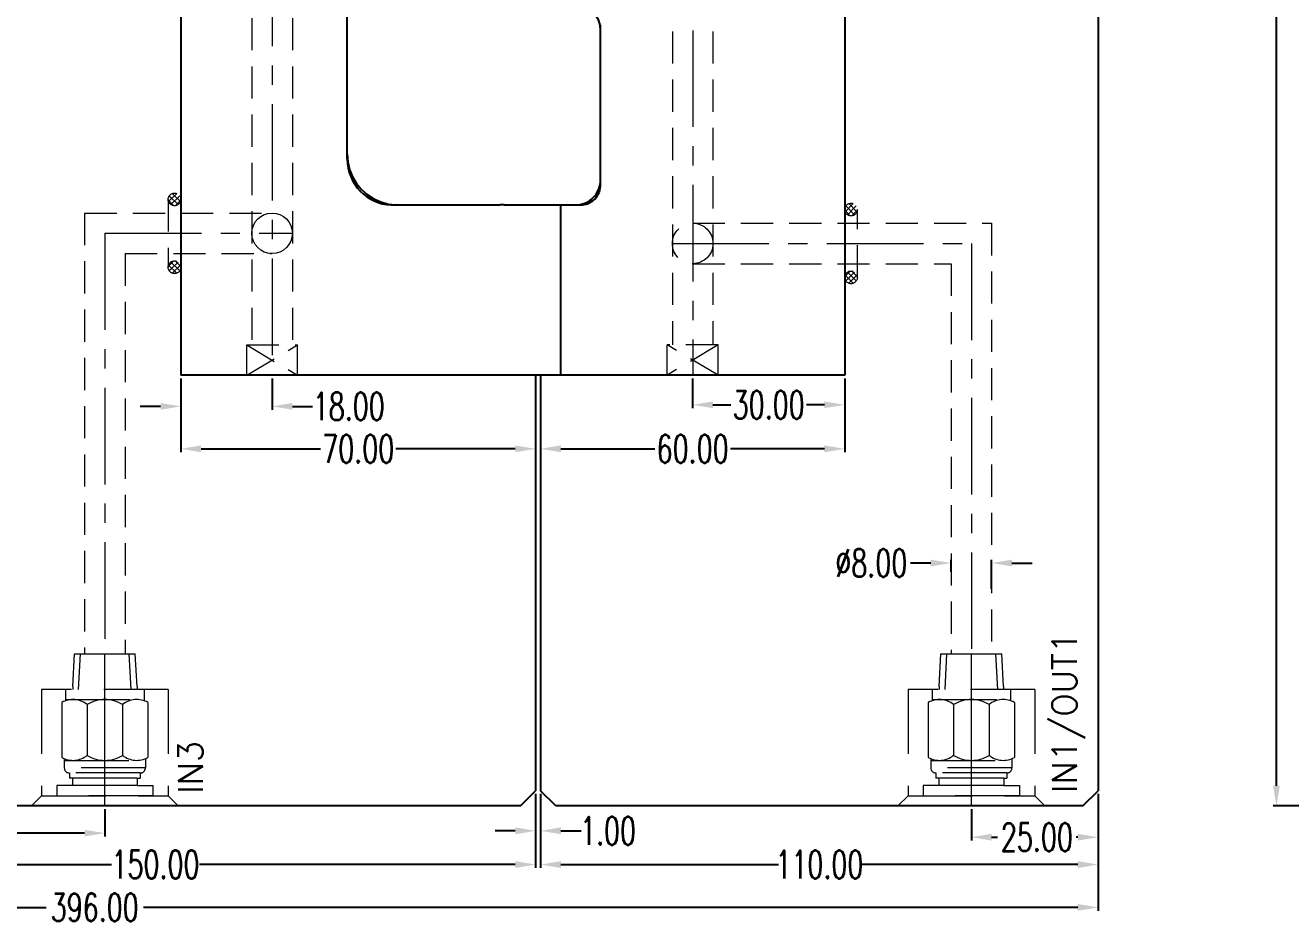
# Model space of a CAD drawing. Header units: inches. Extents: x 179987 to 181505, y -56815 to -55741.
# Drawn here: x 180309 to 180558.7, y -56273.8 to -56096.2 of the extents above; entities that cross this region are included whole.
import ezdxf
from ezdxf.enums import TextEntityAlignment as Align

# ---------------------------------------------------------------- set-up
doc = ezdxf.new("R2010")
doc.units = ezdxf.units.IN
doc.header["$LTSCALE"] = 2
doc.header["$MEASUREMENT"] = 0
doc.header["$PDMODE"] = 3
doc.header["$PDSIZE"] = 0.3125
doc.linetypes.add('CENTER', pattern=[50.8, 31.75, -6.35, 6.35, -6.35])
doc.linetypes.add('HIDDEN', pattern=[9.525, 6.35, -3.175])
doc.layers.get('0').update_dxf_attribs({"linetype": 'CONTINUOUS'})
doc.layers.get('Defpoints').update_dxf_attribs({"linetype": 'CONTINUOUS'})
for name, color, linetype in [('5', 5, 'CONTINUOUS'), ('CAV-COR', 1, 'CONTINUOUS'), ('COOL', 171, 'CONTINUOUS'), ('SILDE', 6, 'CONTINUOUS'), ('WT', 4, 'CONTINUOUS')]:
    doc.layers.add(name, color=color, linetype=linetype)
doc.layers.add('dim', color=3, linetype='CONTINUOUS', lineweight=15)
doc.layers.add('WR', color=122, linetype='HIDDEN', lineweight=18)
doc.styles.get("Standard").update_dxf_attribs({"font": 'txt.shx', "width": 0.67})
doc.dimstyles.new('2.00', dxfattribs={"dimtxt": 5.5, "dimasz": 4, "dimexe": 0.666, "dimexo": 0.626, "dimgap": 1, "dimtad": 0, "dimzin": 0, "dimdsep": 46, "dimtxsty": 'Standard', "dimcen": 0.09, "dimclrd": 3, "dimclre": 3, "dimclrt": 7, "dimazin": 0, "dimtfac": 1, "dimtofl": 0, "dimtmove": 0, "dimatfit": 0, "dimfxl": 0, "dimtolj": 1, "dimtzin": 0, "dimarcsym": 0})

# ---------------------------------------------------------------- blocks, each defined once
blk = doc.blocks.new('*D40249')
at = {"layer": 'Defpoints', "color": 0}
for p in [(180409.65, -56247.2), (180410.65, -56247.2), (180410.65, -56255.1)]:
    blk.add_point(p, dxfattribs=at)
at = {"layer": 'dim', "color": 3, "linetype": 'ByBlock', "lineweight": -2}
for p, q in [((180409.65, -56247.83), (180409.65, -56255.77)), ((180410.65, -56247.83), (180410.65, -56255.77)), ((180405.65, -56255.1), (180401.65, -56255.1)), ((180414.65, -56255.1), (180418.65, -56255.1))]:
    blk.add_line(p, q, dxfattribs=at)
at = {"layer": 'dim', "color": 3, "linetype": 'ByBlock'}
for points in [[(180405.65, -56255.77), (180405.65, -56254.43), (180409.65, -56255.1)], [(180414.65, -56254.43), (180414.65, -56255.77), (180410.65, -56255.1)]]:
    blk.add_solid(points, dxfattribs=at)
at = {"layer": 'dim', "color": 7, "linetype": 'ByBlock', "insert": (180423.95, -56255.1), "char_height": 5.5, "attachment_point": 5}
blk.add_mtext('\\A1;1.00', dxfattribs=at)
blk = doc.blocks.new('*D40250')
at = {"layer": 'Defpoints', "color": 0}
for p in [(180410.65, -56247.2), (180520.65, -56247.2), (180520.65, -56261.76)]:
    blk.add_point(p, dxfattribs=at)
at = {"layer": 'dim', "color": 3, "linetype": 'ByBlock', "lineweight": -2}
for p, q in [((180410.65, -56247.83), (180410.65, -56262.43)), ((180520.65, -56247.83), (180520.65, -56262.43)), ((180414.65, -56261.76), (180457.59, -56261.76)), ((180516.65, -56261.76), (180473.71, -56261.76))]:
    blk.add_line(p, q, dxfattribs=at)
at = {"layer": 'dim', "color": 3, "linetype": 'ByBlock'}
for points in [[(180414.65, -56261.09), (180414.65, -56262.43), (180410.65, -56261.76)], [(180516.65, -56262.43), (180516.65, -56261.09), (180520.65, -56261.76)]]:
    blk.add_solid(points, dxfattribs=at)
at = {"layer": 'dim', "color": 7, "linetype": 'ByBlock', "insert": (180465.65, -56261.76), "char_height": 5.5, "attachment_point": 5}
blk.add_mtext('\\A1;110.00', dxfattribs=at)
blk = doc.blocks.new('*D40251')
at = {"layer": 'Defpoints', "color": 0}
for p in [(180259.65, -56247.2), (180409.65, -56247.2), (180409.65, -56261.76)]:
    blk.add_point(p, dxfattribs=at)
at = {"layer": 'dim', "color": 3, "linetype": 'ByBlock', "lineweight": -2}
for p, q in [((180259.65, -56247.83), (180259.65, -56262.43)), ((180409.65, -56247.83), (180409.65, -56262.43)), ((180263.65, -56261.76), (180325.97, -56261.76)), ((180405.65, -56261.76), (180343.33, -56261.76))]:
    blk.add_line(p, q, dxfattribs=at)
at = {"layer": 'dim', "color": 3, "linetype": 'ByBlock'}
for points in [[(180263.65, -56261.09), (180263.65, -56262.43), (180259.65, -56261.76)], [(180405.65, -56262.43), (180405.65, -56261.09), (180409.65, -56261.76)]]:
    blk.add_solid(points, dxfattribs=at)
at = {"layer": 'dim', "color": 7, "linetype": 'ByBlock', "insert": (180334.65, -56261.76), "char_height": 5.5, "attachment_point": 5}
blk.add_mtext('\\A1;150.00', dxfattribs=at)
blk = doc.blocks.new('*D40254')
at = {"layer": 'Defpoints', "color": 0}
for p in [(180124.65, -56247.2), (180520.65, -56247.2), (180520.65, -56270.21)]:
    blk.add_point(p, dxfattribs=at)
at = {"layer": 'dim', "color": 3, "linetype": 'ByBlock', "lineweight": -2}
for p, q in [((180124.65, -56247.83), (180124.65, -56270.88)), ((180520.65, -56247.83), (180520.65, -56270.88)), ((180128.65, -56270.21), (180313.05, -56270.21)), ((180516.65, -56270.21), (180332.25, -56270.21))]:
    blk.add_line(p, q, dxfattribs=at)
at = {"layer": 'dim', "color": 3, "linetype": 'ByBlock'}
for points in [[(180128.65, -56269.55), (180128.65, -56270.88), (180124.65, -56270.21)], [(180516.65, -56270.88), (180516.65, -56269.55), (180520.65, -56270.21)]]:
    blk.add_solid(points, dxfattribs=at)
at = {"layer": 'dim', "color": 7, "linetype": 'ByBlock', "insert": (180322.65, -56270.21), "char_height": 5.5, "attachment_point": 5}
blk.add_mtext('\\A1;396.00', dxfattribs=at)
blk = doc.blocks.new('*D40255')
at = {"layer": 'Defpoints', "color": 0}
for p in [(180339.65, -56165.2), (180409.65, -56165.2), (180409.65, -56179.72)]:
    blk.add_point(p, dxfattribs=at)
at = {"layer": 'dim', "color": 3, "linetype": 'ByBlock', "lineweight": -2}
for p, q in [((180339.65, -56165.83), (180339.65, -56180.39)), ((180409.65, -56165.83), (180409.65, -56180.39)), ((180343.65, -56179.72), (180367.2, -56179.72)), ((180405.65, -56179.72), (180382.1, -56179.72))]:
    blk.add_line(p, q, dxfattribs=at)
at = {"layer": 'dim', "color": 3, "linetype": 'ByBlock'}
for points in [[(180343.65, -56179.05), (180343.65, -56180.39), (180339.65, -56179.72)], [(180405.65, -56180.39), (180405.65, -56179.05), (180409.65, -56179.72)]]:
    blk.add_solid(points, dxfattribs=at)
at = {"layer": 'dim', "color": 7, "linetype": 'ByBlock', "insert": (180374.65, -56179.72), "char_height": 5.5, "attachment_point": 5}
blk.add_mtext('\\A1;70.00', dxfattribs=at)
blk = doc.blocks.new('*D40256')
at = {"layer": 'Defpoints', "color": 0}
for p in [(180410.65, -56165.2), (180470.65, -56165.2), (180470.65, -56179.72)]:
    blk.add_point(p, dxfattribs=at)
at = {"layer": 'dim', "color": 3, "linetype": 'ByBlock', "lineweight": -2}
for p, q in [((180410.65, -56165.83), (180410.65, -56180.39)), ((180470.65, -56165.83), (180470.65, -56180.39)), ((180414.65, -56179.72), (180433.2, -56179.72)), ((180466.65, -56179.72), (180448.1, -56179.72))]:
    blk.add_line(p, q, dxfattribs=at)
at = {"layer": 'dim', "color": 3, "linetype": 'ByBlock'}
for points in [[(180414.65, -56179.05), (180414.65, -56180.39), (180410.65, -56179.72)], [(180466.65, -56180.39), (180466.65, -56179.05), (180470.65, -56179.72)]]:
    blk.add_solid(points, dxfattribs=at)
at = {"layer": 'dim', "color": 7, "linetype": 'ByBlock', "insert": (180440.65, -56179.72), "char_height": 5.5, "attachment_point": 5}
blk.add_mtext('\\A1;60.00', dxfattribs=at)
blk = doc.blocks.new('*D40285')
at = {"layer": 'Defpoints', "color": 0}
for p in [(180555.86, -55800.2), (180600.61, -55800.2), (180600.61, -56250.2)]:
    blk.add_point(p, dxfattribs=at)
at = {"layer": 'dim', "color": 3, "linetype": 'ByBlock', "lineweight": -2}
for p, q in [((180599.98, -55800.2), (180555.19, -55800.2)), ((180555.86, -55804.2), (180555.86, -56015.91)), ((180555.86, -56246.2), (180555.86, -56034.49)), ((180599.98, -56250.2), (180555.19, -56250.2))]:
    blk.add_line(p, q, dxfattribs=at)
at = {"layer": 'dim', "color": 3, "linetype": 'ByBlock'}
for points in [[(180556.52, -55804.2), (180555.19, -55804.2), (180555.86, -55800.2)], [(180555.19, -56246.2), (180556.52, -56246.2), (180555.86, -56250.2)]]:
    blk.add_solid(points, dxfattribs=at)
at = {"layer": 'dim', "color": 7, "linetype": 'ByBlock', "insert": (180555.86, -56025.2), "char_height": 5.5, "attachment_point": 5, "rotation": 90}
blk.add_mtext('\\A1;450.00', dxfattribs=at)
blk = doc.blocks.new('*X40206')
at = {"color": 0}
for p, q in [((-7.86, -0.44), (-6.25, 1.17)), ((-6.25, -1.17), (-7.86, 0.44)), ((-5.66, -0.71), (-7.4, 1.03)), ((-7.4, -1.03), (-5.66, 0.71)), ((-5.45, 0.15), (-6.54, 1.24)), ((5.45, 0.15), (6.54, 1.24)), ((5.66, -0.71), (7.4, 1.03)), ((7.4, -1.03), (5.66, 0.71)), ((7.86, -0.44), (6.25, 1.17)), ((6.25, -1.17), (7.86, 0.44)), ((-6.54, -1.24), (-5.45, -0.15)), ((6.54, -1.24), (5.45, -0.15))]:
    blk.add_line(p, q, dxfattribs=at)
blk = doc.blocks.new('*D40393')
at = {"layer": 'Defpoints', "color": 0}
for p in [(180440.65, -56165.2), (180470.65, -56165.2), (180440.65, -56171.04)]:
    blk.add_point(p, dxfattribs=at)
at = {"layer": 'dim', "color": 3, "linetype": 'ByBlock', "lineweight": -2}
for p, q in [((180440.65, -56165.83), (180440.65, -56171.7)), ((180470.65, -56165.83), (180470.65, -56171.7)), ((180444.65, -56171.04), (180448.2, -56171.04)), ((180466.65, -56171.04), (180463.1, -56171.04))]:
    blk.add_line(p, q, dxfattribs=at)
at = {"layer": 'dim', "color": 3, "linetype": 'ByBlock'}
for points in [[(180444.65, -56170.37), (180444.65, -56171.7), (180440.65, -56171.04)], [(180466.65, -56171.7), (180466.65, -56170.37), (180470.65, -56171.04)]]:
    blk.add_solid(points, dxfattribs=at)
at = {"layer": 'dim', "color": 7, "linetype": 'ByBlock', "insert": (180455.65, -56171.04), "char_height": 5.5, "attachment_point": 5}
blk.add_mtext('\\A1;30.00', dxfattribs=at)
blk = doc.blocks.new('*D40394')
at = {"layer": 'Defpoints', "color": 0}
for p in [(180520.65, -56247.2), (180495.65, -56250.2), (180495.65, -56256.36)]:
    blk.add_point(p, dxfattribs=at)
at = {"layer": 'dim', "color": 3, "linetype": 'ByBlock', "lineweight": -2}
for p, q in [((180520.65, -56247.83), (180520.65, -56257.03)), ((180495.65, -56250.83), (180495.65, -56257.03)), ((180499.65, -56256.36), (180500.83, -56256.36)), ((180516.65, -56256.36), (180516.34, -56256.36))]:
    blk.add_line(p, q, dxfattribs=at)
at = {"layer": 'dim', "color": 3, "linetype": 'ByBlock'}
for points in [[(180499.65, -56255.69), (180499.65, -56257.03), (180495.65, -56256.36)], [(180516.65, -56257.03), (180516.65, -56255.69), (180520.65, -56256.36)]]:
    blk.add_solid(points, dxfattribs=at)
at = {"layer": 'dim', "color": 7, "linetype": 'ByBlock', "insert": (180508.58, -56256.36), "char_height": 5.5, "attachment_point": 5}
blk.add_mtext('\\A1;25.00', dxfattribs=at)
blk = doc.blocks.new('*D40395')
at = {"layer": 'Defpoints', "color": 0}
for p in [(180491.65, -56202.26), (180491.65, -56204.62), (180499.65, -56208)]:
    blk.add_point(p, dxfattribs=at)
at = {"layer": 'dim', "color": 3, "linetype": 'ByBlock', "lineweight": -2}
for p, q in [((180487.65, -56202.26), (180483.65, -56202.26)), ((180491.65, -56204), (180491.65, -56201.6)), ((180499.65, -56207.37), (180499.65, -56201.6)), ((180503.65, -56202.26), (180507.65, -56202.26))]:
    blk.add_line(p, q, dxfattribs=at)
at = {"layer": 'dim', "color": 3, "linetype": 'ByBlock'}
for points in [[(180487.65, -56202.93), (180487.65, -56201.6), (180491.65, -56202.26)], [(180503.65, -56201.6), (180503.65, -56202.93), (180499.65, -56202.26)]]:
    blk.add_solid(points, dxfattribs=at)
at = {"layer": 'dim', "color": 7, "linetype": 'ByBlock', "insert": (180475.9, -56202.26), "char_height": 5.5, "attachment_point": 5}
blk.add_mtext('%%c8.00', dxfattribs=at)
blk = doc.blocks.new('*D40424')
at = {"layer": 'Defpoints', "color": 0}
for p in [(180259.65, -56247.2), (180324.65, -56250.2), (180259.65, -56255.56)]:
    blk.add_point(p, dxfattribs=at)
at = {"layer": 'dim', "color": 3, "linetype": 'ByBlock', "lineweight": -2}
for p, q in [((180259.65, -56247.83), (180259.65, -56256.23)), ((180324.65, -56250.83), (180324.65, -56256.23)), ((180263.65, -56255.56), (180284.4, -56255.56)), ((180320.65, -56255.56), (180299.91, -56255.56))]:
    blk.add_line(p, q, dxfattribs=at)
at = {"layer": 'dim', "color": 3, "linetype": 'ByBlock'}
for points in [[(180263.65, -56254.9), (180263.65, -56256.23), (180259.65, -56255.56)], [(180320.65, -56256.23), (180320.65, -56254.9), (180324.65, -56255.56)]]:
    blk.add_solid(points, dxfattribs=at)
at = {"layer": 'dim', "color": 7, "linetype": 'ByBlock', "insert": (180292.15, -56255.56), "char_height": 5.5, "attachment_point": 5}
blk.add_mtext('\\A1;65.00', dxfattribs=at)
blk = doc.blocks.new('*D40425')
at = {"layer": 'Defpoints', "color": 0}
for p in [(180339.65, -56165.2), (180357.65, -56165.2), (180357.65, -56171.34)]:
    blk.add_point(p, dxfattribs=at)
at = {"layer": 'dim', "color": 3, "linetype": 'ByBlock', "lineweight": -2}
for p, q in [((180339.65, -56165.83), (180339.65, -56172.01)), ((180357.65, -56165.83), (180357.65, -56172.01)), ((180335.65, -56171.34), (180331.65, -56171.34)), ((180361.65, -56171.34), (180365.65, -56171.34))]:
    blk.add_line(p, q, dxfattribs=at)
at = {"layer": 'dim', "color": 3, "linetype": 'ByBlock'}
for points in [[(180335.65, -56172.01), (180335.65, -56170.68), (180339.65, -56171.34)], [(180361.65, -56170.68), (180361.65, -56172.01), (180357.65, -56171.34)]]:
    blk.add_solid(points, dxfattribs=at)
at = {"layer": 'dim', "color": 7, "linetype": 'ByBlock', "insert": (180372.79, -56171.34), "char_height": 5.5, "attachment_point": 5}
blk.add_mtext('\\A1;18.00', dxfattribs=at)
blk = doc.blocks.new('20150129.111502')
at = {"layer": '5', "color": 122, "linetype": 'HIDDEN', "lineweight": 0}
for p, q in [((0, 14.5), (0, -14.5)), ((2, 12.5), (0, 14.5)), ((2, 12.5), (2, -12.5)), ((23, 12.5), (2, 12.5)), ((23, -12.5), (23, 12.5)), ((2, -9.5), (2, 9.5)), ((4.01, 9.5), (2, 9.5)), ((4.01, 6.4), (4.01, 9.5)), ((7.51, -8), (7.51, 8)), ((9.33, 8), (7.51, 8)), ((9, 8), (9, -8)), ((20.43, 8.5), (9.57, 8.5)), ((23, 7.75), (20.77, 7.75)), ((21, 7.75), (21, -7.75)), ((4.01, -6.4), (4.01, 6.4)), ((5.51, 6.4), (4.01, 6.4)), ((5.51, 6.4), (5.51, 7)), ((6.51, 7), (5.51, 7)), ((5.51, 6.4), (5.51, 7)), ((5.51, -6.4), (5.51, 6.4)), ((6.51, -7), (6.51, 7)), ((23.56, 6.35), (23, 6.35)), ((23, 5.19), (30, 4.82)), ((23.56, 6.35), (30, 6.01)), ((30, 6.01), (30, -6.01)), ((20.01, 3.5), (9.99, 3.5)), ((20.01, -3.5), (9.99, -3.5)), ((23, -5.19), (30, -4.82)), ((5.51, -6.4), (4.01, -6.4)), ((4.01, -6.4), (4.01, -9.5)), ((5.51, -6.4), (5.51, -7)), ((5.51, -6.4), (5.51, -7)), ((6.51, -7), (5.51, -7)), ((23.56, -6.35), (23, -6.35)), ((23.56, -6.35), (30, -6.01)), ((4.01, -9.5), (2, -9.5)), ((9.33, -8), (7.51, -8)), ((20.43, -8.5), (9.57, -8.5)), ((23, -7.75), (20.77, -7.75)), ((2, -12.5), (0, -14.5)), ((23, -12.5), (2, -12.5))]:
    blk.add_line(p, q, dxfattribs=at)
at = {"layer": '5', "color": 122, "linetype": 'CENTER', "lineweight": 0, "ltscale": 0.5}
blk.add_line((0, 0), (30, 0), dxfattribs=at)
at = {"layer": '5', "color": 122, "linetype": 'HIDDEN', "lineweight": 0}
for centre, radius, start, end in [((7.51, 7), 1, 90, 180), ((13.47, 6.32), 4.47, 150.752, 219.0183), ((16.53, 6.32), 4.47, 320.9817, 29.248), ((15.66, 0), 6.66, 148.3016, 211.6984), ((14.34, 0), 6.66, 328.3016, 31.6984), ((13.47, -6.32), 4.47, 140.9817, 209.248), ((16.53, -6.32), 4.47, 330.752, 39.0183), ((7.51, -7), 1, 180, 270)]:
    blk.add_arc(centre, radius, start, end, dxfattribs=at)

msp = doc.modelspace()

# ---------------------------------------------------------------- linework, layer by layer
at = {"linetype": 'Continuous'}
for p, q in [((180520.652, -56050.2), (180520.652, -56247.2)), ((180409.652, -56165.2), (180409.652, -56247.2)), ((180410.652, -56165.2), (180410.652, -56247.2)), ((180406.652, -56250.2), (180409.652, -56247.2)), ((180413.652, -56250.2), (180410.652, -56247.2)), ((180517.652, -56250.2), (180520.652, -56247.2)), ((180406.652, -56250.2), (180262.652, -56250.2)), ((180517.652, -56250.2), (180413.652, -56250.2))]:
    msp.add_line(p, q, dxfattribs=at)
at = {"layer": 'CAV-COR'}
for p, q in [((180339.652, -55885.2), (180339.652, -56165.2)), ((180470.652, -55885.2), (180470.652, -56165.2)), ((180470.652, -56165.2), (180339.652, -56165.2))]:
    msp.add_line(p, q, dxfattribs=at)
at = {"layer": 'CAV-COR', "linetype": 'ByBlock'}
msp.add_line((180414.656, -56165.2), (180414.656, -56131.609), dxfattribs=at)
at = {"layer": 'SILDE', "linetype": 'ByBlock'}
for p, q in [((180372.489, -56122.575), (180372.489, -56087.359)), ((180422.489, -56127.594), (180422.489, -56096.151)), ((180380.561, -56131.421), (180382.072, -56131.6)), ((180381.165, -56131.603), (180402.659, -56131.604)), ((180382.28, -56131.615), (180382.072, -56131.6)), ((180382.489, -56131.625), (180382.28, -56131.615)), ((180402.261, -56131.603), (180402.261, -56131.625)), ((180403.469, -56131.609), (180402.66, -56131.604)), ((180403.469, -56131.609), (180418.489, -56131.609))]:
    msp.add_line(p, q, dxfattribs=at)
for points in [[(180372.489, -56121.571), (180372.606, -56123.104), (180372.955, -56124.6), (180373.527, -56126.025), (180374.309, -56127.345), (180375.281, -56128.529), (180376.421, -56129.549), (180377.701, -56130.384), (180379.092, -56131.012), (180380.561, -56131.421)], [(180382.072, -56131.6), (180382.14, -56131.603), (180382.208, -56131.603)], [(180382.489, -56131.625), (180382.348, -56131.616), (180382.208, -56131.603)]]:
    msp.add_lwpolyline(points, dxfattribs=at)
for centre, major_axis, ratio, start_param, end_param in [((180417.489, -56097.102), (0, -5.007), 0.9986258, 7.8539816, 9.3724899), ((180381.489, -56122.575), (0, 9.034), 0.9961947, 1.5707963, 3.1055358), ((180417.489, -56126.59), (0, 5.019), 0.9961947, -3.1415927, -1.5707963), ((180418.489, -56127.594), (0, 4.015), 0.9961947, -3.1415927, -1.5707963)]:
    msp.add_ellipse(centre, major_axis=major_axis, ratio=ratio, start_param=start_param, end_param=end_param, dxfattribs=at)
at = {"layer": 'WR', "linetype": 'CENTER', "ltscale": 0.3}
for p, q in [((180440.652, -56036.2), (180440.652, -56165.2)), ((180357.652, -56081.2), (180357.652, -56165.2)), ((180324.652, -56137.2), (180324.652, -56220.2)), ((180324.652, -56137.2), (180361.652, -56137.2)), ((180436.652, -56139.2), (180495.652, -56139.2)), ((180495.652, -56139.2), (180495.652, -56220.2))]:
    msp.add_line(p, q, dxfattribs=at)
at = {"layer": 'WR', "linetype": 'HIDDEN', "ltscale": 0.5}
for p, q in [((180436.652, -56040.2), (180436.652, -56159.2)), ((180444.652, -56040.2), (180444.652, -56159.2)), ((180353.652, -56085.2), (180353.652, -56159.2)), ((180361.652, -56085.2), (180361.652, -56159.2)), ((180337.152, -56130.51), (180337.152, -56143.89)), ((180339.652, -56130.51), (180339.652, -56143.89)), ((180470.652, -56145.89), (180470.652, -56132.51)), ((180473.152, -56145.89), (180473.152, -56132.51)), ((180320.652, -56133.2), (180320.652, -56220.2)), ((180320.652, -56133.2), (180357.652, -56133.2)), ((180440.652, -56135.2), (180499.652, -56135.2)), ((180499.652, -56135.2), (180499.652, -56220.2)), ((180328.652, -56141.2), (180328.652, -56220.2)), ((180328.652, -56141.2), (180357.652, -56141.2)), ((180440.652, -56143.2), (180491.652, -56143.2)), ((180491.652, -56143.2), (180491.652, -56220.2)), ((180352.652, -56159.2), (180362.652, -56159.2)), ((180352.652, -56159.2), (180362.652, -56165.2)), ((180352.652, -56165.2), (180362.652, -56159.2)), ((180352.652, -56165.2), (180352.652, -56159.2)), ((180362.652, -56165.2), (180362.652, -56159.2)), ((180445.652, -56159.2), (180435.652, -56159.2)), ((180445.652, -56159.2), (180435.652, -56165.2)), ((180445.652, -56165.2), (180435.652, -56159.2)), ((180435.652, -56165.2), (180435.652, -56159.2)), ((180445.652, -56165.2), (180445.652, -56159.2)), ((180352.652, -56165.2), (180362.652, -56165.2)), ((180445.652, -56165.2), (180435.652, -56165.2))]:
    msp.add_line(p, q, dxfattribs=at)
for centre, radius in [((180338.402, -56130.51), 1.25), ((180471.902, -56132.51), 1.25), ((180440.652, -56139.2), 4), ((180338.402, -56143.89), 1.25), ((180471.902, -56145.89), 1.25)]:
    msp.add_circle(centre, radius, dxfattribs=at)
at = {"layer": 'WR', "linetype": 'ByBlock'}
msp.add_circle((180357.652, -56137.2), 4, dxfattribs=at)

# ---------------------------------------------------------------- block references
at = {"layer": 'WR', "linetype": 'HIDDEN', "ltscale": 0.5, "rotation": -90}
msp.add_blockref('*X40206', (180338.402, -56137.2), dxfattribs=at)
at = {"layer": 'WR', "linetype": 'HIDDEN', "ltscale": 0.5, "xscale": -0.9999999999999996, "rotation": -90.00000000000001}
msp.add_blockref('*X40206', (180471.902, -56139.2), dxfattribs=at)
at = {"layer": 'WT', "linetype": 'ByBlock', "rotation": 90.00000000000001}
for p in [(180324.652, -56250.2), (180495.652, -56250.2)]:
    msp.add_blockref('20150129.111502', p, dxfattribs=at)

# ---------------------------------------------------------------- texts
at = {"layer": 'COOL', "color": 4}
for s, rotation, p in [('IN1/OUT1', 450, (180514.368, -56231.744)), ('IN3', 810, (180341.535, -56242.584))]:
    msp.add_text(s, height=4.8768, rotation=rotation, dxfattribs=at).set_placement(p, align=Align.MIDDLE)

# ---------------------------------------------------------------- dimensions: what is measured, and where the dimension line sits
at = {"layer": 'dim', "linetype": 'ByBlock'}
dim = msp.add_linear_dim(base=(180555.857, -55800.2), p1=(180600.61, -56250.2), p2=(180600.61, -55800.2), angle=90, dimstyle='2.00', dxfattribs=at)
dim.commit()
dim.dimension.update_dxf_attribs({"geometry": '*D40285', "text_midpoint": (180555.857, -56025.2), "dimtype": 160})
for base, p1, p2, picture, middle in [((180357.652, -56171.343), (180339.652, -56165.2), (180357.652, -56165.2), '*D40425', (180372.793, -56171.343)), ((180409.652, -56179.719), (180339.652, -56165.2), (180409.652, -56165.2), '*D40255', (180374.652, -56179.719)), ((180470.652, -56179.719), (180410.652, -56165.2), (180470.652, -56165.2), '*D40256', (180440.652, -56179.719)), ((180440.652, -56171.035), (180470.652, -56165.2), (180440.652, -56165.2), '*D40393', (180455.652, -56171.035)), ((180520.652, -56270.212), (180124.652, -56247.2), (180520.652, -56247.2), '*D40254', (180322.652, -56270.212)), ((180409.652, -56261.761), (180259.652, -56247.2), (180409.652, -56247.2), '*D40251', (180334.652, -56261.761)), ((180259.652, -56255.562), (180324.652, -56250.2), (180259.652, -56247.2), '*D40424', (180292.152, -56255.562)), ((180410.652, -56255.099), (180409.652, -56247.2), (180410.652, -56247.2), '*D40249', (180423.951, -56255.099)), ((180520.652, -56261.761), (180410.652, -56247.2), (180520.652, -56247.2), '*D40250', (180465.652, -56261.761))]:
    dim = msp.add_linear_dim(base=base, p1=p1, p2=p2, dimstyle='2.00', dxfattribs=at)
    dim.commit()
    dim.dimension.update_dxf_attribs({"geometry": picture, "text_midpoint": middle})
dim = msp.add_linear_dim(base=(180491.652, -56202.262), p1=(180499.652, -56207.999), p2=(180491.652, -56204.624), text='%%c<>', dimstyle='2.00', dxfattribs=at)
dim.commit()
dim.dimension.update_dxf_attribs({"geometry": '*D40395', "text_midpoint": (180475.896, -56202.262)})
dim = msp.add_linear_dim(base=(180495.652, -56256.361), p1=(180520.652, -56247.2), p2=(180495.652, -56250.2), dimstyle='2.00', dxfattribs=at)
dim.commit()
dim.dimension.update_dxf_attribs({"geometry": '*D40394', "text_midpoint": (180508.582, -56256.361), "dimtype": 160})

doc.saveas('drawing.dxf')
